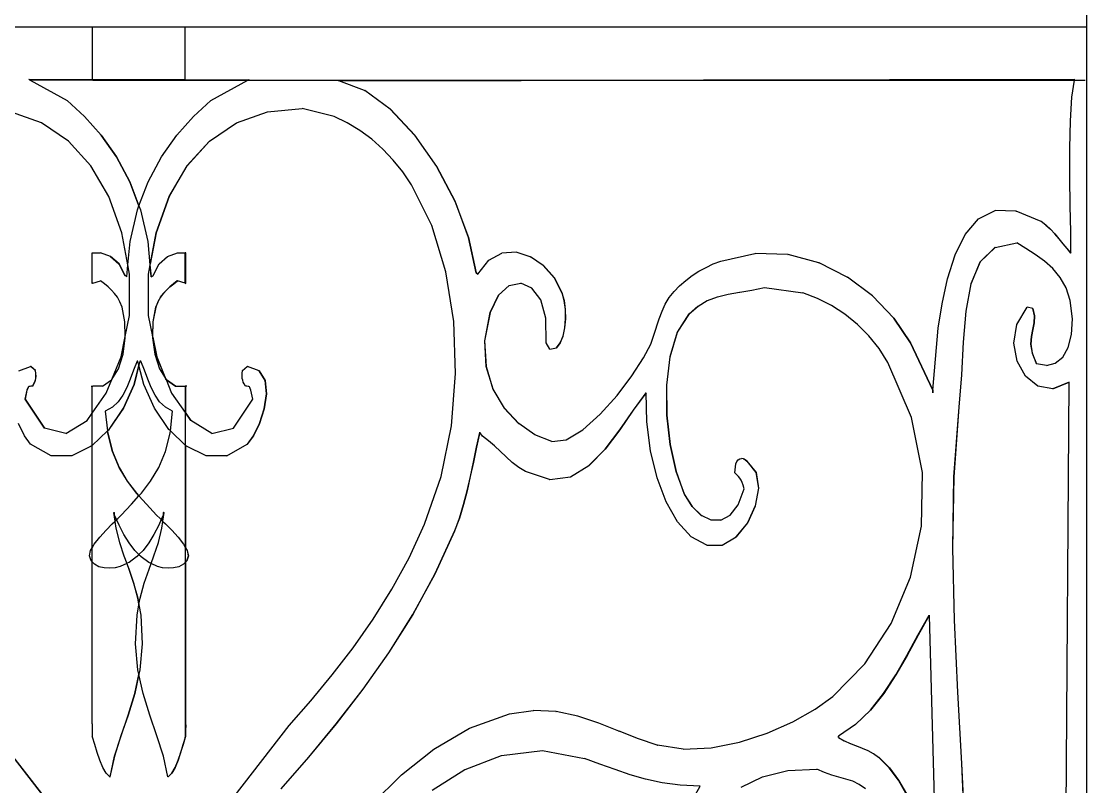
# Model space of a CAD drawing. Header units: inches. Extents: x -343 to 13887, y -13069 to -746.
# Drawn here: x 3761.96 to 3778.76, y -9095.31 to -9083.25 of the extents above; entities that cross this region are included whole.
import ezdxf

# ---------------------------------------------------------------- set-up
doc = ezdxf.new("R2010")
doc.units = ezdxf.units.IN
doc.header["$LTSCALE"] = 17
doc.header["$MEASUREMENT"] = 0
doc.layers.add('OUTLINE', color=1, linetype='Continuous', lineweight=25)

msp = doc.modelspace()

# ---------------------------------------------------------------- linework, layer by layer
for p, q in [((3742.755, -9083.338), (3763.077, -9083.338)), ((3763.077, -9083.338), (3763.077, -9084.172)), ((3763.077, -9083.338), (3778.755, -9083.338)), ((3764.542, -9084.172), (3764.542, -9083.338)), ((3762.078, -9084.168), (3762.075, -9084.168)), ((3762.094, -9084.178), (3762.078, -9084.168)), ((3763.077, -9084.172), (3762.078, -9084.168)), ((3762.097, -9084.178), (3762.094, -9084.178)), ((3762.097, -9084.178), (3762.679, -9084.5)), ((3763.077, -9084.178), (3762.097, -9084.178)), ((3763.077, -9084.172), (3763.077, -9084.178)), ((3763.813, -9084.175), (3763.077, -9084.172)), ((3763.085, -9084.178), (3763.077, -9084.178)), ((3763.085, -9084.178), (3763.813, -9084.175)), ((3763.085, -9084.178), (3764.542, -9084.178)), ((3764.542, -9084.172), (3763.813, -9084.175)), ((3764.542, -9084.178), (3763.813, -9084.175)), ((3764.542, -9084.172), (3764.55, -9084.172)), ((3764.542, -9084.178), (3764.542, -9084.172)), ((3764.542, -9084.178), (3764.55, -9084.178)), ((3764.55, -9084.172), (3765.549, -9084.168)), ((3764.55, -9084.172), (3764.55, -9084.178)), ((3764.55, -9084.178), (3765.53, -9084.178)), ((3764.945, -9084.5), (3765.53, -9084.178)), ((3765.53, -9084.178), (3765.549, -9084.168)), ((3765.53, -9084.178), (3772.716, -9084.178)), ((3766.965, -9084.188), (3766.962, -9084.188)), ((3766.965, -9084.188), (3772.716, -9084.178)), ((3767.37, -9084.34), (3766.965, -9084.188)), ((3772.719, -9084.178), (3772.716, -9084.178)), ((3778.566, -9084.168), (3772.719, -9084.178)), ((3772.719, -9084.178), (3778.565, -9084.178)), ((3778.523, -9084.447), (3778.565, -9084.178)), ((3778.565, -9084.178), (3778.566, -9084.168)), ((3778.565, -9084.178), (3778.73, -9084.178)), ((3767.37, -9084.34), (3767.372, -9084.34)), ((3767.775, -9084.636), (3767.372, -9084.34)), ((3778.498, -9084.819), (3778.523, -9084.447)), ((3762.679, -9084.5), (3762.953, -9084.75)), ((3762.682, -9084.5), (3762.679, -9084.5)), ((3762.956, -9084.75), (3762.682, -9084.5)), ((3764.671, -9084.75), (3764.945, -9084.5)), ((3765.84, -9084.678), (3766.388, -9084.624)), ((3766.889, -9084.748), (3766.388, -9084.624)), ((3762.276, -9084.852), (3761.787, -9084.678)), ((3762.953, -9084.75), (3763.216, -9085.045)), ((3762.956, -9084.75), (3762.953, -9084.75)), ((3763.219, -9085.045), (3762.956, -9084.75)), ((3764.408, -9085.045), (3764.671, -9084.75)), ((3765.35, -9084.852), (3765.837, -9084.678)), ((3765.84, -9084.678), (3765.837, -9084.678)), ((3767.096, -9084.85), (3766.889, -9084.748)), ((3767.775, -9084.636), (3767.778, -9084.636)), ((3767.775, -9084.636), (3768.159, -9085.047)), ((3768.162, -9085.047), (3767.778, -9084.636)), ((3762.7, -9085.137), (3762.276, -9084.852)), ((3764.927, -9085.137), (3765.348, -9084.852)), ((3765.348, -9084.852), (3765.35, -9084.852)), ((3767.294, -9084.97), (3767.096, -9084.85)), ((3767.482, -9085.109), (3767.294, -9084.97)), ((3778.489, -9085.251), (3778.498, -9084.819)), ((3763.055, -9085.527), (3762.7, -9085.137)), ((3763.216, -9085.045), (3763.458, -9085.388)), ((3763.219, -9085.045), (3763.216, -9085.045)), ((3763.461, -9085.388), (3763.219, -9085.045)), ((3764.166, -9085.388), (3764.408, -9085.045)), ((3764.924, -9085.137), (3764.569, -9085.527)), ((3764.572, -9085.527), (3764.927, -9085.137)), ((3764.924, -9085.137), (3764.927, -9085.137)), ((3767.658, -9085.266), (3767.482, -9085.109)), ((3768.159, -9085.047), (3768.162, -9085.047)), ((3768.159, -9085.047), (3768.505, -9085.541)), ((3768.508, -9085.541), (3768.162, -9085.047)), ((3767.822, -9085.438), (3767.658, -9085.266)), ((3778.49, -9085.71), (3778.489, -9085.251)), ((3763.458, -9085.388), (3763.668, -9085.78)), ((3763.461, -9085.388), (3763.458, -9085.388)), ((3763.671, -9085.78), (3763.461, -9085.388)), ((3763.956, -9085.78), (3764.166, -9085.388)), ((3767.974, -9085.625), (3767.822, -9085.438)), ((3763.336, -9086.012), (3763.055, -9085.527)), ((3764.569, -9085.527), (3764.288, -9086.012)), ((3764.291, -9086.012), (3764.572, -9085.527)), ((3764.569, -9085.527), (3764.572, -9085.527)), ((3768.111, -9085.827), (3767.974, -9085.625)), ((3768.505, -9085.541), (3768.794, -9086.087)), ((3768.505, -9085.541), (3768.508, -9085.541)), ((3768.797, -9086.087), (3768.508, -9085.541)), ((3763.671, -9085.78), (3763.668, -9085.78)), ((3763.668, -9085.78), (3763.812, -9086.16)), ((3763.813, -9086.157), (3763.671, -9085.78)), ((3763.813, -9086.157), (3763.956, -9085.78)), ((3778.496, -9086.161), (3778.49, -9085.71)), ((3768.431, -9086.469), (3768.111, -9085.827)), ((3763.541, -9086.585), (3763.336, -9086.012)), ((3764.288, -9086.012), (3764.083, -9086.585)), ((3764.086, -9086.585), (3764.291, -9086.012)), ((3764.288, -9086.012), (3764.291, -9086.012)), ((3768.794, -9086.087), (3769.007, -9086.656)), ((3768.794, -9086.087), (3768.797, -9086.087)), ((3769.01, -9086.656), (3768.797, -9086.087)), ((3763.672, -9086.723), (3763.788, -9086.224)), ((3763.788, -9086.224), (3763.812, -9086.16)), ((3763.812, -9086.16), (3763.813, -9086.157)), ((3763.812, -9086.16), (3763.836, -9086.224)), ((3763.836, -9086.224), (3763.952, -9086.723)), ((3777.048, -9086.365), (3777.311, -9086.233)), ((3777.311, -9086.233), (3777.314, -9086.233)), ((3777.639, -9086.242), (3777.314, -9086.233)), ((3777.639, -9086.242), (3777.641, -9086.242)), ((3778.036, -9086.407), (3777.641, -9086.242)), ((3778.504, -9086.57), (3778.496, -9086.161)), ((3768.653, -9087.196), (3768.431, -9086.469)), ((3776.84, -9086.609), (3777.048, -9086.365)), ((3778.036, -9086.407), (3778.039, -9086.407)), ((3778.112, -9086.463), (3778.039, -9086.407)), ((3778.112, -9086.463), (3778.115, -9086.463)), ((3778.112, -9086.463), (3778.184, -9086.528)), ((3778.186, -9086.528), (3778.115, -9086.463)), ((3763.638, -9087.09), (3763.541, -9086.585)), ((3764.083, -9086.585), (3763.988, -9087.08)), ((3763.989, -9087.09), (3764.086, -9086.585)), ((3764.083, -9086.585), (3764.086, -9086.585)), ((3776.68, -9086.933), (3776.84, -9086.609)), ((3778.184, -9086.528), (3778.186, -9086.528)), ((3778.184, -9086.528), (3778.251, -9086.601)), ((3778.254, -9086.601), (3778.186, -9086.528)), ((3778.251, -9086.601), (3778.316, -9086.677)), ((3778.251, -9086.601), (3778.254, -9086.601)), ((3778.319, -9086.677), (3778.254, -9086.601)), ((3778.507, -9086.902), (3778.504, -9086.57)), ((3763.638, -9087.09), (3763.672, -9086.723)), ((3763.952, -9086.723), (3763.986, -9087.09)), ((3769.007, -9086.656), (3769.01, -9086.656)), ((3769.007, -9086.656), (3769.127, -9087.216)), ((3769.13, -9087.216), (3769.01, -9086.656)), ((3777.307, -9086.817), (3777.075, -9087.043)), ((3777.078, -9087.043), (3777.31, -9086.817)), ((3777.31, -9086.817), (3777.307, -9086.817)), ((3777.31, -9086.817), (3777.654, -9086.74)), ((3777.796, -9086.831), (3777.654, -9086.74)), ((3778.316, -9086.677), (3778.319, -9086.677)), ((3778.316, -9086.677), (3778.38, -9086.756)), ((3778.383, -9086.756), (3778.319, -9086.677)), ((3778.38, -9086.756), (3778.383, -9086.756)), ((3778.38, -9086.756), (3778.443, -9086.832)), ((3778.446, -9086.832), (3778.383, -9086.756)), ((3763.077, -9086.897), (3763.085, -9086.897)), ((3763.077, -9087.38), (3763.077, -9086.897)), ((3763.085, -9086.897), (3763.203, -9086.9)), ((3763.203, -9086.9), (3763.206, -9086.9)), ((3763.362, -9086.955), (3763.206, -9086.9)), ((3763.362, -9086.955), (3763.365, -9086.955)), ((3763.362, -9086.955), (3763.495, -9087.072)), ((3763.498, -9087.072), (3763.365, -9086.955)), ((3764.129, -9087.072), (3764.262, -9086.955)), ((3764.262, -9086.955), (3764.421, -9086.9)), ((3764.421, -9086.9), (3764.541, -9086.897)), ((3764.55, -9086.897), (3764.541, -9086.897)), ((3764.542, -9087.378), (3764.541, -9086.897)), ((3764.55, -9087.38), (3764.55, -9086.897)), ((3769.327, -9087.014), (3769.533, -9086.903)), ((3769.759, -9086.89), (3769.533, -9086.903)), ((3769.981, -9086.96), (3769.759, -9086.89)), ((3769.981, -9086.96), (3769.984, -9086.96)), ((3770.188, -9087.099), (3769.984, -9086.96)), ((3772.985, -9087.03), (3773.525, -9086.911)), ((3773.525, -9086.911), (3773.528, -9086.911)), ((3774.045, -9086.926), (3773.528, -9086.911)), ((3774.045, -9086.926), (3774.048, -9086.926)), ((3774.533, -9087.056), (3774.048, -9086.926)), ((3776.562, -9087.307), (3776.68, -9086.933)), ((3777.944, -9086.926), (3777.796, -9086.831)), ((3778.088, -9087.03), (3777.944, -9086.926)), ((3778.443, -9086.832), (3778.507, -9086.905)), ((3778.443, -9086.832), (3778.446, -9086.832)), ((3778.507, -9086.902), (3778.446, -9086.832)), ((3778.507, -9086.905), (3778.507, -9086.902)), ((3763.495, -9087.072), (3763.498, -9087.072)), ((3763.495, -9087.072), (3763.59, -9087.258)), ((3763.593, -9087.258), (3763.498, -9087.072)), ((3763.62, -9087.277), (3763.638, -9087.09)), ((3763.666, -9087.237), (3763.638, -9087.09)), ((3763.986, -9087.09), (3763.958, -9087.237)), ((3763.988, -9087.08), (3763.986, -9087.09)), ((3763.986, -9087.09), (3764.004, -9087.278)), ((3763.989, -9087.09), (3763.988, -9087.08)), ((3764.007, -9087.277), (3763.989, -9087.09)), ((3764.034, -9087.258), (3764.129, -9087.072)), ((3769.158, -9087.236), (3769.327, -9087.014)), ((3770.188, -9087.099), (3770.191, -9087.099)), ((3770.188, -9087.099), (3770.361, -9087.293)), ((3770.364, -9087.293), (3770.191, -9087.099)), ((3772.642, -9087.19), (3772.753, -9087.129)), ((3772.753, -9087.129), (3772.868, -9087.075)), ((3772.868, -9087.075), (3772.985, -9087.03)), ((3774.533, -9087.056), (3774.536, -9087.056)), ((3774.981, -9087.281), (3774.536, -9087.056)), ((3777.075, -9087.043), (3776.931, -9087.387)), ((3776.934, -9087.387), (3777.078, -9087.043)), ((3777.075, -9087.043), (3777.078, -9087.043)), ((3778.221, -9087.148), (3778.088, -9087.03)), ((3778.338, -9087.287), (3778.221, -9087.148)), ((3763.59, -9087.258), (3763.593, -9087.258)), ((3763.62, -9087.277), (3763.593, -9087.258)), ((3763.62, -9087.278), (3763.62, -9087.277)), ((3763.664, -9087.888), (3763.666, -9087.237)), ((3763.958, -9087.237), (3763.96, -9087.888)), ((3764.004, -9087.278), (3764.007, -9087.277)), ((3764.007, -9087.277), (3764.034, -9087.258)), ((3768.777, -9087.983), (3768.653, -9087.196)), ((3769.127, -9087.216), (3769.13, -9087.216)), ((3769.158, -9087.236), (3769.13, -9087.216)), ((3769.13, -9087.216), (3769.157, -9087.237)), ((3769.157, -9087.237), (3769.158, -9087.236)), ((3770.361, -9087.293), (3770.364, -9087.293)), ((3770.361, -9087.293), (3770.482, -9087.527)), ((3770.485, -9087.527), (3770.364, -9087.293)), ((3772.433, -9087.335), (3772.534, -9087.259)), ((3772.534, -9087.259), (3772.642, -9087.19)), ((3774.981, -9087.281), (3774.984, -9087.281)), ((3775.377, -9087.579), (3774.984, -9087.281)), ((3776.476, -9087.702), (3776.562, -9087.307)), ((3778.431, -9087.453), (3778.338, -9087.287)), ((3763.085, -9087.378), (3763.077, -9087.38)), ((3763.085, -9087.378), (3763.208, -9087.341)), ((3763.267, -9087.388), (3763.208, -9087.341)), ((3763.325, -9087.435), (3763.267, -9087.388)), ((3763.379, -9087.485), (3763.325, -9087.435)), ((3763.429, -9087.539), (3763.379, -9087.485)), ((3764.245, -9087.485), (3764.195, -9087.539)), ((3764.198, -9087.539), (3764.248, -9087.485)), ((3764.299, -9087.435), (3764.245, -9087.485)), ((3764.248, -9087.485), (3764.245, -9087.485)), ((3764.248, -9087.485), (3764.302, -9087.435)), ((3764.357, -9087.388), (3764.299, -9087.435)), ((3764.302, -9087.435), (3764.299, -9087.435)), ((3764.302, -9087.435), (3764.36, -9087.388)), ((3764.417, -9087.341), (3764.357, -9087.388)), ((3764.36, -9087.388), (3764.357, -9087.388)), ((3764.36, -9087.388), (3764.419, -9087.341)), ((3764.419, -9087.341), (3764.417, -9087.341)), ((3764.542, -9087.378), (3764.419, -9087.341)), ((3764.542, -9087.378), (3764.55, -9087.38)), ((3769.648, -9087.412), (3769.479, -9087.564)), ((3769.482, -9087.564), (3769.651, -9087.412)), ((3769.648, -9087.412), (3769.651, -9087.412)), ((3769.651, -9087.412), (3769.833, -9087.378)), ((3770.007, -9087.455), (3769.833, -9087.378)), ((3770.147, -9087.641), (3770.007, -9087.455)), ((3772.249, -9087.507), (3772.337, -9087.417)), ((3772.337, -9087.417), (3772.433, -9087.335)), ((3773.284, -9087.521), (3773.473, -9087.487)), ((3773.476, -9087.487), (3773.473, -9087.487)), ((3773.476, -9087.487), (3773.677, -9087.444)), ((3773.677, -9087.444), (3774.281, -9087.527)), ((3776.931, -9087.387), (3776.851, -9087.818)), ((3776.854, -9087.818), (3776.934, -9087.387)), ((3776.931, -9087.387), (3776.934, -9087.387)), ((3778.493, -9087.652), (3778.431, -9087.453)), ((3763.474, -9087.6), (3763.429, -9087.539)), ((3763.513, -9087.672), (3763.474, -9087.6)), ((3764.15, -9087.6), (3764.111, -9087.672)), ((3764.114, -9087.672), (3764.153, -9087.6)), ((3764.195, -9087.539), (3764.15, -9087.6)), ((3764.153, -9087.6), (3764.15, -9087.6)), ((3764.153, -9087.6), (3764.198, -9087.539)), ((3764.198, -9087.539), (3764.195, -9087.539)), ((3769.479, -9087.564), (3769.348, -9087.838)), ((3769.351, -9087.838), (3769.482, -9087.564)), ((3769.479, -9087.564), (3769.482, -9087.564)), ((3770.23, -9087.929), (3770.147, -9087.641)), ((3770.482, -9087.527), (3770.485, -9087.527)), ((3770.482, -9087.527), (3770.515, -9087.652)), ((3770.518, -9087.652), (3770.485, -9087.527)), ((3770.515, -9087.652), (3770.518, -9087.652)), ((3770.515, -9087.652), (3770.533, -9087.792)), ((3770.536, -9087.792), (3770.518, -9087.652)), ((3772.111, -9087.709), (3772.172, -9087.604)), ((3772.172, -9087.604), (3772.249, -9087.507)), ((3772.627, -9087.738), (3772.773, -9087.653)), ((3772.773, -9087.653), (3772.776, -9087.653)), ((3772.776, -9087.653), (3772.932, -9087.594)), ((3772.932, -9087.594), (3772.935, -9087.594)), ((3772.935, -9087.594), (3773.101, -9087.553)), ((3773.101, -9087.553), (3773.104, -9087.553)), ((3773.104, -9087.553), (3773.281, -9087.521)), ((3773.281, -9087.521), (3773.284, -9087.521)), ((3774.512, -9087.617), (3774.281, -9087.527)), ((3774.733, -9087.731), (3774.512, -9087.617)), ((3775.377, -9087.579), (3775.38, -9087.579)), ((3775.377, -9087.579), (3775.712, -9087.93)), ((3775.715, -9087.93), (3775.38, -9087.579)), ((3778.529, -9087.94), (3778.493, -9087.652)), ((3763.546, -9087.755), (3763.513, -9087.672)), ((3763.592, -9087.985), (3763.546, -9087.755)), ((3764.078, -9087.755), (3764.032, -9087.985)), ((3764.035, -9087.985), (3764.081, -9087.755)), ((3764.111, -9087.672), (3764.078, -9087.755)), ((3764.081, -9087.755), (3764.078, -9087.755)), ((3764.081, -9087.755), (3764.114, -9087.672)), ((3764.114, -9087.672), (3764.111, -9087.672)), ((3770.533, -9087.792), (3770.536, -9087.792)), ((3770.533, -9087.792), (3770.536, -9087.938)), ((3770.539, -9087.938), (3770.536, -9087.792)), ((3772.017, -9087.94), (3772.061, -9087.821)), ((3772.061, -9087.821), (3772.111, -9087.709)), ((3772.624, -9087.738), (3772.485, -9087.859)), ((3772.487, -9087.859), (3772.627, -9087.738)), ((3772.624, -9087.738), (3772.627, -9087.738)), ((3774.943, -9087.868), (3774.733, -9087.731)), ((3776.416, -9088.087), (3776.476, -9087.702)), ((3776.851, -9087.818), (3776.81, -9088.306)), ((3776.813, -9088.306), (3776.854, -9087.818)), ((3776.851, -9087.818), (3776.854, -9087.818)), ((3777.654, -9088.028), (3777.815, -9087.755)), ((3777.815, -9087.755), (3777.818, -9087.755)), ((3777.904, -9087.776), (3777.818, -9087.755)), ((3777.904, -9087.776), (3777.906, -9087.776)), ((3777.904, -9087.776), (3777.931, -9087.893)), ((3777.934, -9087.893), (3777.906, -9087.776)), ((3763.596, -9088.217), (3763.592, -9087.985)), ((3763.596, -9088.217), (3763.664, -9087.888)), ((3763.96, -9087.888), (3764.028, -9088.217)), ((3764.032, -9087.985), (3764.028, -9088.204)), ((3764.031, -9088.217), (3764.035, -9087.985)), ((3764.035, -9087.985), (3764.032, -9087.985)), ((3768.806, -9088.801), (3768.777, -9087.983)), ((3769.348, -9087.838), (3769.263, -9088.287)), ((3769.266, -9088.287), (3769.351, -9087.838)), ((3769.348, -9087.838), (3769.351, -9087.838)), ((3770.232, -9088.315), (3770.23, -9087.929)), ((3770.536, -9087.938), (3770.524, -9088.08)), ((3770.526, -9088.08), (3770.539, -9087.938)), ((3770.536, -9087.938), (3770.539, -9087.938)), ((3771.931, -9088.197), (3772.017, -9087.94)), ((3772.485, -9087.859), (3772.299, -9088.152)), ((3772.302, -9088.152), (3772.487, -9087.859)), ((3772.485, -9087.859), (3772.487, -9087.859)), ((3775.14, -9088.027), (3774.943, -9087.868)), ((3775.712, -9087.93), (3775.715, -9087.93)), ((3775.712, -9087.93), (3775.975, -9088.315)), ((3775.977, -9088.315), (3775.715, -9087.93)), ((3777.931, -9087.893), (3777.926, -9088.001)), ((3777.929, -9088.001), (3777.934, -9087.893)), ((3777.931, -9087.893), (3777.934, -9087.893)), ((3778.517, -9088.188), (3778.529, -9087.94)), ((3770.524, -9088.08), (3770.496, -9088.211)), ((3770.499, -9088.211), (3770.526, -9088.08)), ((3770.524, -9088.08), (3770.526, -9088.08)), ((3772.299, -9088.152), (3772.183, -9088.537)), ((3772.186, -9088.537), (3772.302, -9088.152)), ((3772.299, -9088.152), (3772.302, -9088.152)), ((3775.32, -9088.208), (3775.14, -9088.027)), ((3776.331, -9089.062), (3776.416, -9088.087)), ((3777.609, -9088.322), (3777.654, -9088.028)), ((3777.905, -9088.106), (3777.883, -9088.217)), ((3777.885, -9088.217), (3777.908, -9088.106)), ((3777.926, -9088.001), (3777.905, -9088.106)), ((3777.905, -9088.106), (3777.908, -9088.106)), ((3777.908, -9088.106), (3777.929, -9088.001)), ((3777.926, -9088.001), (3777.929, -9088.001)), ((3763.53, -9088.537), (3763.596, -9088.217)), ((3763.561, -9088.495), (3763.596, -9088.24)), ((3763.596, -9088.24), (3763.596, -9088.217)), ((3764.031, -9088.217), (3764.028, -9088.204)), ((3764.028, -9088.204), (3764.028, -9088.217)), ((3764.028, -9088.217), (3764.031, -9088.23)), ((3764.028, -9088.217), (3764.028, -9088.24)), ((3764.028, -9088.24), (3764.063, -9088.495)), ((3764.097, -9088.537), (3764.031, -9088.217)), ((3764.031, -9088.23), (3764.031, -9088.217)), ((3764.031, -9088.23), (3764.094, -9088.537)), ((3769.263, -9088.287), (3769.285, -9088.692)), ((3769.263, -9088.287), (3769.266, -9088.287)), ((3769.288, -9088.692), (3769.266, -9088.287)), ((3770.29, -9088.419), (3770.232, -9088.315)), ((3770.452, -9088.32), (3770.394, -9088.398)), ((3770.396, -9088.398), (3770.455, -9088.32)), ((3770.496, -9088.211), (3770.452, -9088.32)), ((3770.452, -9088.32), (3770.455, -9088.32)), ((3770.455, -9088.32), (3770.499, -9088.211)), ((3770.496, -9088.211), (3770.499, -9088.211)), ((3771.881, -9088.336), (3771.931, -9088.197)), ((3775.481, -9088.408), (3775.32, -9088.208)), ((3775.975, -9088.315), (3776.328, -9089.062)), ((3775.975, -9088.315), (3775.977, -9088.315)), ((3776.331, -9089.062), (3775.977, -9088.315)), ((3776.81, -9088.306), (3776.781, -9088.82)), ((3776.784, -9088.82), (3776.813, -9088.306)), ((3776.81, -9088.306), (3776.813, -9088.306)), ((3777.661, -9088.605), (3777.609, -9088.322)), ((3777.883, -9088.217), (3777.874, -9088.339)), ((3777.877, -9088.339), (3777.885, -9088.217)), ((3777.883, -9088.217), (3777.885, -9088.217)), ((3778.465, -9088.39), (3778.517, -9088.188)), ((3763.488, -9088.725), (3763.561, -9088.495)), ((3764.063, -9088.495), (3764.136, -9088.725)), ((3770.29, -9088.419), (3770.293, -9088.419)), ((3770.293, -9088.419), (3770.394, -9088.398)), ((3770.394, -9088.398), (3770.396, -9088.398)), ((3771.77, -9088.554), (3771.881, -9088.336)), ((3775.621, -9088.626), (3775.481, -9088.408)), ((3777.874, -9088.339), (3777.877, -9088.339)), ((3777.874, -9088.339), (3777.896, -9088.48)), ((3777.899, -9088.48), (3777.877, -9088.339)), ((3777.896, -9088.48), (3777.899, -9088.48)), ((3777.896, -9088.48), (3777.962, -9088.647)), ((3777.965, -9088.647), (3777.899, -9088.48)), ((3778.377, -9088.542), (3778.465, -9088.39)), ((3763.385, -9088.893), (3763.53, -9088.537)), ((3763.782, -9088.606), (3763.725, -9088.749)), ((3763.796, -9088.606), (3763.782, -9088.606)), ((3763.812, -9088.669), (3763.796, -9088.606)), ((3763.828, -9088.606), (3763.812, -9088.669)), ((3763.842, -9088.606), (3763.828, -9088.606)), ((3763.899, -9088.749), (3763.842, -9088.606)), ((3764.094, -9088.537), (3764.097, -9088.537)), ((3764.094, -9088.537), (3764.233, -9088.88)), ((3764.242, -9088.893), (3764.097, -9088.537)), ((3771.586, -9088.837), (3771.77, -9088.554)), ((3772.183, -9088.537), (3772.131, -9088.983)), ((3772.133, -9088.983), (3772.186, -9088.537)), ((3772.183, -9088.537), (3772.186, -9088.537)), ((3775.995, -9089.492), (3775.621, -9088.626)), ((3777.792, -9088.842), (3777.661, -9088.605)), ((3777.962, -9088.647), (3777.965, -9088.647)), ((3778.12, -9088.676), (3777.965, -9088.647)), ((3778.12, -9088.676), (3778.26, -9088.639)), ((3778.26, -9088.639), (3778.377, -9088.542)), ((3761.917, -9088.757), (3762.105, -9088.689)), ((3762.108, -9088.689), (3762.105, -9088.689)), ((3762.105, -9088.689), (3762.106, -9088.689)), ((3762.108, -9088.689), (3762.106, -9088.689)), ((3762.106, -9088.689), (3762.178, -9088.751)), ((3762.181, -9088.751), (3762.108, -9088.689)), ((3762.181, -9088.751), (3762.178, -9088.751)), ((3762.178, -9088.751), (3762.184, -9088.803)), ((3762.187, -9088.803), (3762.181, -9088.751)), ((3762.187, -9088.803), (3762.184, -9088.803)), ((3762.184, -9088.803), (3762.186, -9088.844)), ((3762.188, -9088.844), (3762.187, -9088.803)), ((3763.385, -9088.893), (3763.488, -9088.725)), ((3763.725, -9088.749), (3763.673, -9088.888)), ((3763.812, -9088.669), (3763.737, -9088.976)), ((3763.739, -9088.976), (3763.813, -9088.675)), ((3763.813, -9088.675), (3763.812, -9088.669)), ((3763.887, -9088.976), (3763.813, -9088.675)), ((3763.951, -9088.888), (3763.899, -9088.749)), ((3764.136, -9088.725), (3764.239, -9088.893)), ((3765.438, -9088.844), (3765.44, -9088.803)), ((3765.44, -9088.803), (3765.446, -9088.751)), ((3765.446, -9088.751), (3765.519, -9088.689)), ((3765.519, -9088.689), (3765.522, -9088.689)), ((3765.522, -9088.689), (3765.521, -9088.689)), ((3765.707, -9088.757), (3765.522, -9088.689)), ((3765.707, -9088.757), (3765.802, -9088.912)), ((3765.707, -9088.757), (3765.71, -9088.757)), ((3765.804, -9088.912), (3765.71, -9088.757)), ((3768.738, -9089.624), (3768.806, -9088.801)), ((3769.285, -9088.692), (3769.288, -9088.692)), ((3769.285, -9088.692), (3769.394, -9089.048)), ((3769.397, -9089.048), (3769.288, -9088.692)), ((3776.781, -9088.82), (3776.74, -9089.332)), ((3776.743, -9089.332), (3776.784, -9088.82)), ((3776.781, -9088.82), (3776.784, -9088.82)), ((3762.134, -9089), (3762.111, -9089.003)), ((3762.152, -9088.966), (3762.134, -9089)), ((3762.137, -9089), (3762.134, -9089)), ((3762.137, -9089), (3762.155, -9088.966)), ((3762.166, -9088.936), (3762.152, -9088.966)), ((3762.155, -9088.966), (3762.152, -9088.966)), ((3762.155, -9088.966), (3762.169, -9088.936)), ((3762.176, -9088.908), (3762.166, -9088.936)), ((3762.169, -9088.936), (3762.166, -9088.936)), ((3762.169, -9088.936), (3762.179, -9088.908)), ((3762.183, -9088.879), (3762.176, -9088.908)), ((3762.179, -9088.908), (3762.176, -9088.908)), ((3762.179, -9088.908), (3762.186, -9088.879)), ((3762.186, -9088.844), (3762.183, -9088.879)), ((3762.186, -9088.879), (3762.183, -9088.879)), ((3762.186, -9088.879), (3762.188, -9088.844)), ((3762.188, -9088.844), (3762.186, -9088.844)), ((3763.06, -9089), (3763.063, -9089)), ((3763.063, -9089), (3763.077, -9089)), ((3763.076, -9089.424), (3763.077, -9089)), ((3763.077, -9089), (3763.085, -9089)), ((3763.236, -9089.003), (3763.085, -9089)), ((3763.236, -9089.003), (3763.379, -9088.903)), ((3763.296, -9089.112), (3763.385, -9088.893)), ((3763.379, -9088.903), (3763.385, -9088.893)), ((3763.737, -9088.976), (3763.568, -9089.349)), ((3763.571, -9089.349), (3763.739, -9088.976)), ((3763.673, -9088.888), (3763.619, -9089.02)), ((3763.739, -9088.976), (3763.737, -9088.976)), ((3764.056, -9089.349), (3763.887, -9088.976)), ((3764.005, -9089.02), (3763.951, -9088.888)), ((3764.242, -9088.893), (3764.233, -9088.88)), ((3764.233, -9088.88), (3764.239, -9088.893)), ((3764.239, -9088.893), (3764.328, -9089.112)), ((3764.239, -9088.893), (3764.245, -9088.903)), ((3764.248, -9088.903), (3764.242, -9088.893)), ((3764.245, -9088.903), (3764.242, -9088.893)), ((3764.248, -9088.903), (3764.245, -9088.903)), ((3764.246, -9088.903), (3764.245, -9088.903)), ((3764.246, -9088.903), (3764.388, -9089.003)), ((3764.388, -9089.003), (3764.248, -9088.903)), ((3764.388, -9089.003), (3764.542, -9089)), ((3764.55, -9089), (3764.542, -9089)), ((3764.542, -9089), (3764.542, -9089.411)), ((3764.564, -9089), (3764.55, -9089)), ((3764.55, -9089.424), (3764.55, -9089)), ((3764.567, -9089), (3764.564, -9089)), ((3765.441, -9088.879), (3765.438, -9088.844)), ((3765.448, -9088.908), (3765.441, -9088.879)), ((3765.458, -9088.936), (3765.448, -9088.908)), ((3765.472, -9088.966), (3765.458, -9088.936)), ((3765.49, -9089), (3765.472, -9088.966)), ((3765.516, -9089.003), (3765.49, -9089)), ((3765.802, -9088.912), (3765.822, -9089.122)), ((3765.802, -9088.912), (3765.804, -9088.912)), ((3765.825, -9089.122), (3765.804, -9088.912)), ((3771.351, -9089.147), (3771.586, -9088.837)), ((3772.131, -9088.983), (3772.133, -9088.983)), ((3772.131, -9088.983), (3772.134, -9089.455)), ((3772.137, -9089.455), (3772.133, -9088.983)), ((3777.984, -9088.999), (3777.792, -9088.842)), ((3778.22, -9089.042), (3777.984, -9088.999)), ((3778.478, -9088.938), (3778.222, -9089.042)), ((3778.222, -9089.042), (3778.478, -9088.939)), ((3778.419, -9097.187), (3778.478, -9088.939)), ((3778.478, -9088.939), (3778.478, -9088.938)), ((3762.046, -9089.062), (3762.016, -9089.207)), ((3762.019, -9089.207), (3762.049, -9089.062)), ((3762.057, -9089.038), (3762.046, -9089.062)), ((3762.049, -9089.062), (3762.046, -9089.062)), ((3762.049, -9089.062), (3762.06, -9089.038)), ((3762.064, -9089.023), (3762.057, -9089.038)), ((3762.06, -9089.038), (3762.057, -9089.038)), ((3762.06, -9089.038), (3762.067, -9089.023)), ((3762.071, -9089.013), (3762.064, -9089.023)), ((3762.067, -9089.023), (3762.064, -9089.023)), ((3762.067, -9089.023), (3762.073, -9089.013)), ((3762.073, -9089.013), (3762.071, -9089.013)), ((3762.078, -9089.008), (3762.073, -9089.013)), ((3762.081, -9089.008), (3762.078, -9089.008)), ((3762.09, -9089.006), (3762.081, -9089.008)), ((3762.093, -9089.006), (3762.09, -9089.006)), ((3762.108, -9089.003), (3762.093, -9089.006)), ((3762.111, -9089.003), (3762.108, -9089.003)), ((3763.076, -9089.424), (3763.296, -9089.112)), ((3763.558, -9089.141), (3763.485, -9089.246)), ((3763.619, -9089.02), (3763.558, -9089.141)), ((3764.066, -9089.141), (3764.005, -9089.02)), ((3764.139, -9089.246), (3764.066, -9089.141)), ((3764.328, -9089.112), (3764.542, -9089.416)), ((3765.534, -9089.006), (3765.516, -9089.003)), ((3765.546, -9089.008), (3765.534, -9089.006)), ((3765.553, -9089.013), (3765.546, -9089.008)), ((3765.56, -9089.023), (3765.553, -9089.013)), ((3765.567, -9089.038), (3765.56, -9089.023)), ((3765.578, -9089.062), (3765.567, -9089.038)), ((3765.608, -9089.207), (3765.578, -9089.062)), ((3765.822, -9089.122), (3765.786, -9089.358)), ((3765.789, -9089.358), (3765.825, -9089.122)), ((3765.822, -9089.122), (3765.825, -9089.122)), ((3769.394, -9089.048), (3769.571, -9089.349)), ((3769.394, -9089.048), (3769.397, -9089.048)), ((3769.574, -9089.349), (3769.397, -9089.048)), ((3771.085, -9089.444), (3771.351, -9089.147)), ((3771.807, -9089.103), (3771.605, -9089.377)), ((3771.608, -9089.377), (3771.807, -9089.107)), ((3771.807, -9089.107), (3771.807, -9089.103)), ((3771.821, -9089.565), (3771.807, -9089.107)), ((3776.328, -9089.062), (3776.328, -9089.103)), ((3776.328, -9089.062), (3776.331, -9089.062)), ((3776.328, -9089.103), (3776.331, -9089.071)), ((3776.331, -9089.071), (3776.331, -9089.062)), ((3778.22, -9089.042), (3778.222, -9089.042)), ((3762.016, -9089.207), (3762.322, -9089.66)), ((3762.019, -9089.207), (3762.016, -9089.207)), ((3762.325, -9089.66), (3762.019, -9089.207)), ((3763.394, -9089.331), (3763.281, -9089.394)), ((3763.485, -9089.246), (3763.394, -9089.331)), ((3764.23, -9089.331), (3764.139, -9089.246)), ((3764.343, -9089.394), (3764.23, -9089.331)), ((3765.302, -9089.66), (3765.608, -9089.207)), ((3776.74, -9089.332), (3776.658, -9090.43)), ((3776.661, -9090.43), (3776.743, -9089.332)), ((3776.74, -9089.332), (3776.743, -9089.332)), ((3762.995, -9089.539), (3763.076, -9089.424)), ((3763.076, -9089.934), (3763.076, -9089.424)), ((3763.281, -9089.394), (3763.316, -9089.706)), ((3763.568, -9089.349), (3763.338, -9089.686)), ((3763.341, -9089.686), (3763.571, -9089.349)), ((3763.571, -9089.349), (3763.568, -9089.349)), ((3764.286, -9089.686), (3764.056, -9089.349)), ((3764.308, -9089.706), (3764.343, -9089.394)), ((3764.55, -9089.424), (3764.542, -9089.411)), ((3764.542, -9089.411), (3764.542, -9089.416)), ((3764.542, -9089.416), (3764.55, -9089.428)), ((3764.542, -9089.416), (3764.542, -9089.928)), ((3764.632, -9089.539), (3764.55, -9089.424)), ((3764.55, -9089.428), (3764.55, -9089.424)), ((3764.55, -9089.428), (3764.629, -9089.539)), ((3765.786, -9089.358), (3765.712, -9089.589)), ((3765.715, -9089.589), (3765.789, -9089.358)), ((3765.786, -9089.358), (3765.789, -9089.358)), ((3769.571, -9089.349), (3769.798, -9089.59)), ((3769.571, -9089.349), (3769.574, -9089.349)), ((3769.8, -9089.59), (3769.574, -9089.349)), ((3770.811, -9089.69), (3771.085, -9089.444)), ((3771.605, -9089.377), (3771.393, -9089.687)), ((3771.396, -9089.687), (3771.608, -9089.377)), ((3771.605, -9089.377), (3771.608, -9089.377)), ((3772.134, -9089.455), (3772.137, -9089.455)), ((3772.134, -9089.455), (3772.187, -9089.92)), ((3772.19, -9089.92), (3772.137, -9089.455)), ((3776.164, -9090.361), (3775.995, -9089.492)), ((3762.007, -9089.784), (3761.912, -9089.589)), ((3762.325, -9089.66), (3762.322, -9089.66)), ((3762.66, -9089.746), (3762.325, -9089.66)), ((3762.66, -9089.746), (3762.995, -9089.539)), ((3764.629, -9089.539), (3764.632, -9089.539)), ((3764.964, -9089.746), (3764.632, -9089.539)), ((3764.964, -9089.746), (3765.302, -9089.66)), ((3765.712, -9089.589), (3765.617, -9089.784)), ((3765.62, -9089.784), (3765.715, -9089.589)), ((3765.712, -9089.589), (3765.715, -9089.589)), ((3768.575, -9090.425), (3768.738, -9089.624)), ((3769.798, -9089.59), (3769.8, -9089.59)), ((3770.053, -9089.766), (3769.8, -9089.59)), ((3771.879, -9090.018), (3771.821, -9089.565)), ((3762.105, -9089.912), (3762.007, -9089.784)), ((3763.316, -9089.706), (3763.076, -9089.934)), ((3763.319, -9089.704), (3763.316, -9089.706)), ((3763.316, -9089.706), (3763.317, -9089.709)), ((3763.317, -9089.709), (3763.319, -9089.706)), ((3763.317, -9089.709), (3763.32, -9089.739)), ((3763.319, -9089.706), (3763.341, -9089.686)), ((3763.338, -9089.686), (3763.319, -9089.704)), ((3763.319, -9089.706), (3763.319, -9089.704)), ((3763.323, -9089.739), (3763.319, -9089.706)), ((3763.32, -9089.739), (3763.323, -9089.739)), ((3763.32, -9089.739), (3763.395, -9090.032)), ((3763.398, -9090.032), (3763.323, -9089.739)), ((3763.341, -9089.686), (3763.338, -9089.686)), ((3764.229, -9090.032), (3764.304, -9089.739)), ((3764.308, -9089.706), (3764.286, -9089.686)), ((3764.304, -9089.739), (3764.308, -9089.706)), ((3764.542, -9089.928), (3764.308, -9089.706)), ((3765.617, -9089.784), (3765.519, -9089.912)), ((3765.522, -9089.912), (3765.62, -9089.784)), ((3765.617, -9089.784), (3765.62, -9089.784)), ((3769.186, -9089.726), (3769.134, -9089.963)), ((3769.137, -9089.963), (3769.188, -9089.729)), ((3769.188, -9089.729), (3769.186, -9089.726)), ((3769.23, -9089.788), (3769.188, -9089.729)), ((3769.325, -9089.86), (3769.23, -9089.788)), ((3770.053, -9089.766), (3770.056, -9089.766)), ((3770.32, -9089.871), (3770.056, -9089.766)), ((3770.548, -9089.845), (3770.811, -9089.69)), ((3771.393, -9089.687), (3771.162, -9089.993)), ((3771.165, -9089.993), (3771.396, -9089.687)), ((3771.393, -9089.687), (3771.396, -9089.687)), ((3762.429, -9090.099), (3762.105, -9089.912)), ((3763.061, -9089.948), (3762.756, -9090.099)), ((3763.076, -9089.934), (3763.061, -9089.948)), ((3763.064, -9089.948), (3763.061, -9089.948)), ((3763.064, -9089.948), (3763.076, -9089.936)), ((3763.076, -9089.936), (3763.076, -9089.934)), ((3763.076, -9091.547), (3763.076, -9089.936)), ((3764.55, -9089.936), (3764.542, -9089.928)), ((3764.542, -9089.928), (3764.542, -9091.532)), ((3764.563, -9089.948), (3764.55, -9089.936)), ((3764.551, -9091.547), (3764.55, -9089.936)), ((3764.871, -9090.099), (3764.563, -9089.948)), ((3765.198, -9090.099), (3765.519, -9089.912)), ((3765.519, -9089.912), (3765.522, -9089.912)), ((3769.134, -9089.963), (3769.085, -9090.197)), ((3769.088, -9090.197), (3769.137, -9089.963)), ((3769.134, -9089.963), (3769.137, -9089.963)), ((3769.418, -9089.942), (3769.325, -9089.86)), ((3769.603, -9090.116), (3769.418, -9089.942)), ((3770.32, -9089.871), (3770.548, -9089.845)), ((3771.162, -9089.993), (3770.906, -9090.253)), ((3770.909, -9090.253), (3771.165, -9089.993)), ((3771.162, -9089.993), (3771.165, -9089.993)), ((3772.187, -9089.92), (3772.19, -9089.92)), ((3772.187, -9089.92), (3772.281, -9090.347)), ((3772.284, -9090.347), (3772.19, -9089.92)), ((3762.432, -9090.099), (3762.429, -9090.099)), ((3762.753, -9090.099), (3762.432, -9090.099)), ((3762.756, -9090.099), (3762.753, -9090.099)), ((3763.395, -9090.032), (3763.499, -9090.281)), ((3763.395, -9090.032), (3763.398, -9090.032)), ((3763.502, -9090.281), (3763.398, -9090.032)), ((3764.125, -9090.281), (3764.229, -9090.032)), ((3765.198, -9090.099), (3764.871, -9090.099)), ((3769.699, -9090.201), (3769.603, -9090.116)), ((3771.981, -9090.444), (3771.879, -9090.018)), ((3773.239, -9090.188), (3773.26, -9090.162)), ((3773.26, -9090.162), (3773.285, -9090.147)), ((3773.285, -9090.147), (3773.312, -9090.142)), ((3773.312, -9090.142), (3773.314, -9090.142)), ((3773.314, -9090.142), (3773.313, -9090.142)), ((3773.34, -9090.146), (3773.314, -9090.142)), ((3773.34, -9090.146), (3773.343, -9090.146)), ((3773.369, -9090.159), (3773.343, -9090.146)), ((3773.369, -9090.159), (3773.372, -9090.159)), ((3773.369, -9090.159), (3773.398, -9090.182)), ((3773.4, -9090.182), (3773.372, -9090.159)), ((3763.499, -9090.281), (3763.502, -9090.281)), ((3763.499, -9090.281), (3763.627, -9090.496)), ((3763.63, -9090.496), (3763.502, -9090.281)), ((3763.997, -9090.496), (3764.125, -9090.281)), ((3769.085, -9090.197), (3769.037, -9090.426)), ((3769.04, -9090.426), (3769.088, -9090.197)), ((3769.085, -9090.197), (3769.088, -9090.197)), ((3769.8, -9090.28), (3769.699, -9090.201)), ((3769.908, -9090.348), (3769.8, -9090.28)), ((3770.619, -9090.427), (3770.906, -9090.253)), ((3770.906, -9090.253), (3770.909, -9090.253)), ((3772.281, -9090.347), (3772.284, -9090.347)), ((3772.281, -9090.347), (3772.411, -9090.7)), ((3772.414, -9090.7), (3772.284, -9090.347)), ((3773.206, -9090.368), (3773.221, -9090.223)), ((3773.221, -9090.223), (3773.239, -9090.188)), ((3773.398, -9090.182), (3773.4, -9090.182)), ((3773.398, -9090.182), (3773.542, -9090.36)), ((3773.545, -9090.36), (3773.4, -9090.182)), ((3763.627, -9090.496), (3763.63, -9090.496)), ((3763.627, -9090.496), (3763.773, -9090.687)), ((3763.776, -9090.687), (3763.63, -9090.496)), ((3763.851, -9090.687), (3763.997, -9090.496)), ((3768.317, -9091.177), (3768.575, -9090.425)), ((3769.037, -9090.426), (3768.985, -9090.65)), ((3768.988, -9090.65), (3769.04, -9090.426)), ((3769.037, -9090.426), (3769.04, -9090.426)), ((3770.286, -9090.472), (3769.908, -9090.348)), ((3770.286, -9090.472), (3770.289, -9090.472)), ((3770.289, -9090.472), (3770.616, -9090.427)), ((3770.616, -9090.427), (3770.619, -9090.427)), ((3772.123, -9090.824), (3771.981, -9090.444)), ((3773.238, -9090.398), (3773.206, -9090.368)), ((3773.264, -9090.425), (3773.238, -9090.398)), ((3773.286, -9090.453), (3773.264, -9090.425)), ((3773.305, -9090.483), (3773.286, -9090.453)), ((3773.322, -9090.519), (3773.305, -9090.483)), ((3773.542, -9090.36), (3773.545, -9090.36)), ((3773.542, -9090.36), (3773.581, -9090.607)), ((3773.584, -9090.607), (3773.545, -9090.36)), ((3776.151, -9091.209), (3776.164, -9090.361)), ((3776.658, -9090.43), (3776.64, -9091.552)), ((3776.643, -9091.552), (3776.661, -9090.43)), ((3776.658, -9090.43), (3776.661, -9090.43)), ((3768.985, -9090.65), (3768.929, -9090.868)), ((3768.932, -9090.868), (3768.988, -9090.65)), ((3768.985, -9090.65), (3768.988, -9090.65)), ((3773.26, -9090.87), (3773.353, -9090.617)), ((3773.338, -9090.563), (3773.322, -9090.519)), ((3773.353, -9090.617), (3773.338, -9090.563)), ((3773.581, -9090.607), (3773.53, -9090.885)), ((3773.533, -9090.885), (3773.584, -9090.607)), ((3773.581, -9090.607), (3773.584, -9090.607)), ((3763.695, -9090.862), (3763.812, -9090.731)), ((3763.773, -9090.687), (3763.776, -9090.687)), ((3763.773, -9090.687), (3763.812, -9090.731)), ((3763.813, -9090.729), (3763.776, -9090.687)), ((3763.812, -9090.731), (3763.813, -9090.729)), ((3763.812, -9090.731), (3763.929, -9090.862)), ((3763.813, -9090.729), (3763.851, -9090.687)), ((3772.302, -9091.141), (3772.123, -9090.824)), ((3772.411, -9090.7), (3772.414, -9090.7)), ((3772.411, -9090.7), (3772.533, -9090.899)), ((3772.536, -9090.899), (3772.414, -9090.7)), ((3763.414, -9090.991), (3763.416, -9090.991)), ((3763.414, -9090.991), (3763.433, -9091.131)), ((3763.436, -9091.128), (3763.416, -9090.991)), ((3763.416, -9090.991), (3763.428, -9090.991)), ((3763.428, -9091.032), (3763.428, -9090.991)), ((3763.533, -9091.032), (3763.695, -9090.862)), ((3763.929, -9090.862), (3764.091, -9091.032)), ((3764.191, -9091.128), (3764.21, -9090.991)), ((3764.196, -9090.991), (3764.196, -9091.032)), ((3764.199, -9090.991), (3764.196, -9090.991)), ((3764.199, -9091.032), (3764.199, -9090.991)), ((3764.199, -9090.991), (3764.21, -9090.991)), ((3768.929, -9090.868), (3768.864, -9091.079)), ((3768.867, -9091.079), (3768.932, -9090.868)), ((3768.929, -9090.868), (3768.932, -9090.868)), ((3772.533, -9090.899), (3772.536, -9090.899)), ((3772.533, -9090.899), (3772.677, -9091.038)), ((3772.68, -9091.038), (3772.536, -9090.899)), ((3773.135, -9091.032), (3773.26, -9090.87)), ((3773.53, -9090.885), (3773.407, -9091.154)), ((3773.41, -9091.154), (3773.533, -9090.885)), ((3773.53, -9090.885), (3773.533, -9090.885)), ((3763.293, -9091.272), (3763.392, -9091.171)), ((3763.392, -9091.171), (3763.433, -9091.131)), ((3763.461, -9091.104), (3763.428, -9091.032)), ((3763.433, -9091.131), (3763.436, -9091.128)), ((3763.433, -9091.131), (3763.449, -9091.238)), ((3763.436, -9091.128), (3763.461, -9091.104)), ((3763.461, -9091.104), (3763.477, -9091.088)), ((3763.5, -9091.19), (3763.461, -9091.104)), ((3763.477, -9091.088), (3763.533, -9091.032)), ((3764.091, -9091.032), (3764.147, -9091.088)), ((3764.163, -9091.104), (3764.124, -9091.19)), ((3764.147, -9091.088), (3764.163, -9091.104)), ((3764.164, -9091.102), (3764.163, -9091.104)), ((3764.163, -9091.104), (3764.165, -9091.106)), ((3764.196, -9091.032), (3764.164, -9091.102)), ((3764.166, -9091.104), (3764.164, -9091.102)), ((3764.165, -9091.106), (3764.166, -9091.104)), ((3764.165, -9091.106), (3764.191, -9091.131)), ((3764.166, -9091.104), (3764.199, -9091.032)), ((3764.191, -9091.128), (3764.166, -9091.104)), ((3764.175, -9091.238), (3764.191, -9091.131)), ((3764.191, -9091.131), (3764.191, -9091.128)), ((3764.191, -9091.131), (3764.232, -9091.171)), ((3764.199, -9091.032), (3764.196, -9091.032)), ((3764.232, -9091.171), (3764.331, -9091.272)), ((3768.072, -9091.704), (3768.317, -9091.177)), ((3768.864, -9091.079), (3768.788, -9091.281)), ((3768.791, -9091.281), (3768.867, -9091.079)), ((3768.864, -9091.079), (3768.867, -9091.079)), ((3772.517, -9091.375), (3772.302, -9091.141)), ((3772.677, -9091.038), (3772.68, -9091.038)), ((3772.832, -9091.11), (3772.68, -9091.038)), ((3772.832, -9091.11), (3772.835, -9091.11)), ((3772.989, -9091.11), (3772.835, -9091.11)), ((3772.989, -9091.11), (3773.135, -9091.032)), ((3773.407, -9091.154), (3773.227, -9091.374)), ((3773.23, -9091.374), (3773.41, -9091.154)), ((3773.407, -9091.154), (3773.41, -9091.154)), ((3763.194, -9091.382), (3763.293, -9091.272)), ((3763.449, -9091.238), (3763.505, -9091.463)), ((3763.575, -9091.337), (3763.5, -9091.19)), ((3763.656, -9091.471), (3763.575, -9091.337)), ((3764.049, -9091.337), (3763.968, -9091.471)), ((3764.124, -9091.19), (3764.049, -9091.337)), ((3764.119, -9091.463), (3764.175, -9091.238)), ((3764.331, -9091.272), (3764.43, -9091.382)), ((3768.788, -9091.281), (3768.478, -9091.96)), ((3768.481, -9091.96), (3768.791, -9091.281)), ((3768.788, -9091.281), (3768.791, -9091.281)), ((3775.979, -9092.01), (3776.151, -9091.209)), ((3763.076, -9091.547), (3763.108, -9091.492)), ((3763.108, -9091.492), (3763.194, -9091.382)), ((3763.505, -9091.463), (3763.576, -9091.675)), ((3763.746, -9091.59), (3763.656, -9091.471)), ((3763.968, -9091.471), (3763.878, -9091.59)), ((3764.048, -9091.675), (3764.119, -9091.463)), ((3764.43, -9091.382), (3764.516, -9091.492)), ((3764.516, -9091.492), (3764.542, -9091.537)), ((3772.764, -9091.509), (3772.517, -9091.375)), ((3772.764, -9091.509), (3772.767, -9091.509)), ((3772.767, -9091.509), (3773.007, -9091.506)), ((3773.007, -9091.506), (3773.01, -9091.506)), ((3773.01, -9091.506), (3773.227, -9091.374)), ((3773.227, -9091.374), (3773.23, -9091.374)), ((3763.032, -9091.675), (3763.049, -9091.593)), ((3763.058, -9091.752), (3763.032, -9091.675)), ((3763.049, -9091.593), (3763.076, -9091.547)), ((3763.076, -9091.771), (3763.076, -9091.547)), ((3763.576, -9091.675), (3763.62, -9091.795)), ((3763.812, -9091.655), (3763.746, -9091.59)), ((3763.812, -9091.655), (3763.775, -9091.692)), ((3763.778, -9091.692), (3763.813, -9091.657)), ((3763.878, -9091.59), (3763.812, -9091.655)), ((3763.813, -9091.657), (3763.812, -9091.655)), ((3763.849, -9091.692), (3763.813, -9091.657)), ((3764.004, -9091.793), (3764.048, -9091.675)), ((3764.551, -9091.547), (3764.542, -9091.532)), ((3764.542, -9091.532), (3764.542, -9091.537)), ((3764.542, -9091.537), (3764.551, -9091.552)), ((3764.542, -9091.537), (3764.542, -9091.777)), ((3764.577, -9091.593), (3764.551, -9091.547)), ((3764.551, -9091.552), (3764.551, -9091.547)), ((3764.551, -9091.552), (3764.575, -9091.593)), ((3764.592, -9091.675), (3764.566, -9091.752)), ((3764.569, -9091.752), (3764.594, -9091.675)), ((3764.575, -9091.593), (3764.577, -9091.593)), ((3764.575, -9091.593), (3764.592, -9091.675)), ((3764.594, -9091.675), (3764.577, -9091.593)), ((3764.592, -9091.675), (3764.594, -9091.675)), ((3776.64, -9091.552), (3776.643, -9091.552)), ((3776.64, -9091.552), (3776.667, -9092.686)), ((3776.67, -9092.686), (3776.643, -9091.552)), ((3763.076, -9091.771), (3763.058, -9091.752)), ((3763.076, -9094.317), (3763.076, -9091.771)), ((3763.11, -9091.808), (3763.076, -9091.771)), ((3763.181, -9091.846), (3763.11, -9091.808)), ((3763.265, -9091.866), (3763.181, -9091.846)), ((3763.518, -9091.841), (3763.44, -9091.862)), ((3763.62, -9091.795), (3763.518, -9091.841)), ((3763.62, -9091.795), (3763.622, -9091.792)), ((3763.62, -9091.795), (3763.653, -9091.885)), ((3763.656, -9091.777), (3763.622, -9091.792)), ((3763.656, -9091.885), (3763.622, -9091.792)), ((3763.659, -9091.777), (3763.656, -9091.777)), ((3763.775, -9091.692), (3763.659, -9091.777)), ((3763.778, -9091.692), (3763.775, -9091.692)), ((3763.968, -9091.777), (3763.849, -9091.692)), ((3764.004, -9091.793), (3763.968, -9091.777)), ((3763.971, -9091.885), (3764.004, -9091.793)), ((3764.106, -9091.841), (3764.004, -9091.793)), ((3764.184, -9091.862), (3764.106, -9091.841)), ((3764.443, -9091.846), (3764.359, -9091.866)), ((3764.514, -9091.808), (3764.443, -9091.846)), ((3764.542, -9091.777), (3764.514, -9091.808)), ((3764.551, -9091.768), (3764.542, -9091.777)), ((3764.542, -9091.781), (3764.551, -9091.771)), ((3764.542, -9091.777), (3764.542, -9091.781)), ((3764.542, -9091.781), (3764.543, -9094.512)), ((3764.566, -9091.752), (3764.551, -9091.768)), ((3764.551, -9091.771), (3764.569, -9091.752)), ((3764.551, -9091.771), (3764.551, -9091.768)), ((3764.551, -9094.317), (3764.551, -9091.771)), ((3764.566, -9091.752), (3764.569, -9091.752)), ((3767.799, -9092.202), (3768.072, -9091.704)), ((3763.353, -9091.87), (3763.265, -9091.866)), ((3763.44, -9091.862), (3763.353, -9091.87)), ((3763.653, -9091.885), (3763.656, -9091.885)), ((3763.653, -9091.885), (3763.728, -9092.103)), ((3763.731, -9092.103), (3763.656, -9091.885)), ((3763.896, -9092.103), (3763.971, -9091.885)), ((3764.271, -9091.87), (3764.184, -9091.862)), ((3764.359, -9091.866), (3764.271, -9091.87)), ((3768.478, -9091.96), (3768.129, -9092.6)), ((3768.131, -9092.6), (3768.481, -9091.96)), ((3768.478, -9091.96), (3768.481, -9091.96)), ((3775.674, -9092.741), (3775.979, -9092.01)), ((3763.728, -9092.103), (3763.731, -9092.103)), ((3763.728, -9092.103), (3763.793, -9092.341)), ((3763.796, -9092.341), (3763.731, -9092.103)), ((3763.831, -9092.341), (3763.896, -9092.103)), ((3763.793, -9092.341), (3763.796, -9092.341)), ((3763.793, -9092.341), (3763.812, -9092.446)), ((3763.813, -9092.438), (3763.796, -9092.341)), ((3763.813, -9092.438), (3763.831, -9092.341)), ((3767.503, -9092.674), (3767.799, -9092.202)), ((3763.783, -9092.608), (3763.812, -9092.446)), ((3763.812, -9092.446), (3763.813, -9092.438)), ((3763.812, -9092.446), (3763.841, -9092.608)), ((3763.76, -9093.064), (3763.783, -9092.608)), ((3763.841, -9092.608), (3763.864, -9093.064)), ((3767.189, -9093.122), (3767.503, -9092.674)), ((3768.129, -9092.6), (3767.748, -9093.205)), ((3767.751, -9093.205), (3768.131, -9092.6)), ((3768.129, -9092.6), (3768.131, -9092.6)), ((3776.094, -9092.926), (3776.269, -9092.608)), ((3776.269, -9092.613), (3776.097, -9092.926)), ((3776.269, -9092.608), (3776.27, -9092.611)), ((3776.27, -9092.611), (3776.269, -9092.613)), ((3776.269, -9092.613), (3776.371, -9096.334)), ((3776.27, -9092.611), (3776.27, -9092.612)), ((3776.667, -9092.686), (3776.67, -9092.686)), ((3776.667, -9092.686), (3776.72, -9093.822)), ((3776.723, -9093.822), (3776.67, -9092.686)), ((3775.257, -9093.377), (3775.674, -9092.741)), ((3775.922, -9093.244), (3776.094, -9092.926)), ((3776.097, -9092.926), (3775.924, -9093.244)), ((3776.094, -9092.926), (3776.097, -9092.926)), ((3763.797, -9093.472), (3763.76, -9093.064)), ((3763.864, -9093.064), (3763.827, -9093.472)), ((3766.861, -9093.549), (3767.189, -9093.122)), ((3767.748, -9093.205), (3767.343, -9093.778)), ((3767.346, -9093.778), (3767.751, -9093.205)), ((3767.748, -9093.205), (3767.751, -9093.205)), ((3775.744, -9093.552), (3775.922, -9093.244)), ((3775.924, -9093.244), (3775.747, -9093.552)), ((3775.922, -9093.244), (3775.924, -9093.244)), ((3763.812, -9093.538), (3763.746, -9093.842)), ((3763.812, -9093.538), (3763.797, -9093.472)), ((3763.827, -9093.472), (3763.812, -9093.538)), ((3763.813, -9093.545), (3763.812, -9093.538)), ((3774.752, -9093.894), (3775.257, -9093.377)), ((3763.749, -9093.842), (3763.813, -9093.545)), ((3763.878, -9093.842), (3763.813, -9093.545)), ((3766.524, -9093.958), (3766.861, -9093.549)), ((3775.554, -9093.842), (3775.744, -9093.552)), ((3775.747, -9093.552), (3775.557, -9093.842)), ((3775.744, -9093.552), (3775.747, -9093.552)), ((3763.746, -9093.842), (3763.64, -9094.186)), ((3763.643, -9094.186), (3763.749, -9093.842)), ((3763.746, -9093.842), (3763.749, -9093.842)), ((3763.984, -9094.186), (3763.878, -9093.842)), ((3767.343, -9093.778), (3766.92, -9094.323)), ((3766.923, -9094.323), (3767.346, -9093.778)), ((3767.343, -9093.778), (3767.346, -9093.778)), ((3775.345, -9094.106), (3775.554, -9093.842)), ((3775.557, -9093.842), (3775.347, -9094.106)), ((3775.554, -9093.842), (3775.557, -9093.842)), ((3776.72, -9093.822), (3776.723, -9093.822)), ((3776.72, -9093.822), (3776.782, -9094.949)), ((3776.785, -9094.949), (3776.723, -9093.822)), ((3766.182, -9094.35), (3766.524, -9093.958)), ((3774.474, -9094.093), (3774.752, -9093.894)), ((3763.64, -9094.186), (3763.528, -9094.513)), ((3763.531, -9094.513), (3763.643, -9094.186)), ((3763.64, -9094.186), (3763.643, -9094.186)), ((3764.096, -9094.513), (3763.984, -9094.186)), ((3769.026, -9094.392), (3769.657, -9094.164)), ((3769.657, -9094.164), (3770.029, -9094.11)), ((3770.029, -9094.11), (3770.032, -9094.11)), ((3770.387, -9094.129), (3770.032, -9094.11)), ((3770.387, -9094.129), (3770.39, -9094.129)), ((3770.73, -9094.203), (3770.39, -9094.129)), ((3770.73, -9094.203), (3770.733, -9094.203)), ((3771.061, -9094.313), (3770.733, -9094.203)), ((3774.123, -9094.29), (3774.474, -9094.093)), ((3775.109, -9094.333), (3775.345, -9094.106)), ((3775.347, -9094.106), (3775.112, -9094.333)), ((3775.345, -9094.106), (3775.347, -9094.106)), ((3761.442, -9094.35), (3762.311, -9095.47)), ((3762.314, -9095.47), (3761.445, -9094.35)), ((3763.077, -9094.32), (3763.076, -9094.317)), ((3763.077, -9094.32), (3763.077, -9094.52)), ((3764.55, -9094.34), (3764.543, -9094.512)), ((3764.55, -9094.32), (3764.551, -9094.317)), ((3764.55, -9094.34), (3764.55, -9094.32)), ((3764.55, -9094.52), (3764.55, -9094.34)), ((3765.313, -9095.47), (3766.182, -9094.35)), ((3766.92, -9094.323), (3766.487, -9094.845)), ((3766.49, -9094.845), (3766.923, -9094.323)), ((3766.92, -9094.323), (3766.923, -9094.323)), ((3771.061, -9094.313), (3771.064, -9094.313)), ((3771.38, -9094.438), (3771.064, -9094.313)), ((3773.719, -9094.468), (3774.123, -9094.29)), ((3775.109, -9094.333), (3774.844, -9094.516)), ((3775.109, -9094.333), (3775.112, -9094.333)), ((3763.081, -9094.533), (3763.077, -9094.52)), ((3763.117, -9094.65), (3763.081, -9094.533)), ((3763.528, -9094.513), (3763.427, -9094.834)), ((3763.429, -9094.834), (3763.531, -9094.513)), ((3763.528, -9094.513), (3763.531, -9094.513)), ((3764.197, -9094.834), (3764.096, -9094.513)), ((3764.542, -9094.536), (3764.507, -9094.65)), ((3764.51, -9094.65), (3764.546, -9094.533)), ((3764.542, -9094.536), (3764.543, -9094.533)), ((3764.543, -9094.512), (3764.543, -9094.523)), ((3764.543, -9094.533), (3764.55, -9094.52)), ((3764.543, -9094.523), (3764.543, -9094.533)), ((3764.546, -9094.533), (3764.543, -9094.533)), ((3764.546, -9094.533), (3764.55, -9094.52)), ((3768.463, -9094.719), (3769.026, -9094.392)), ((3771.38, -9094.438), (3771.382, -9094.438)), ((3771.687, -9094.561), (3771.382, -9094.438)), ((3773.282, -9094.61), (3773.719, -9094.468)), ((3774.841, -9094.537), (3774.841, -9094.516)), ((3774.841, -9094.516), (3774.844, -9094.516)), ((3774.841, -9094.537), (3774.844, -9094.537)), ((3774.844, -9094.516), (3774.844, -9094.537)), ((3774.844, -9094.537), (3774.933, -9094.59)), ((3763.155, -9094.774), (3763.117, -9094.65)), ((3764.507, -9094.65), (3764.47, -9094.774)), ((3764.472, -9094.774), (3764.51, -9094.65)), ((3764.51, -9094.65), (3764.507, -9094.65)), ((3771.687, -9094.561), (3771.69, -9094.561)), ((3771.984, -9094.661), (3771.69, -9094.561)), ((3771.984, -9094.661), (3771.987, -9094.661)), ((3772.394, -9094.724), (3771.987, -9094.661)), ((3772.394, -9094.724), (3772.833, -9094.701)), ((3772.833, -9094.701), (3773.282, -9094.61)), ((3774.933, -9094.59), (3774.936, -9094.59)), ((3774.936, -9094.59), (3775.027, -9094.633)), ((3775.027, -9094.633), (3775.03, -9094.633)), ((3775.03, -9094.633), (3775.121, -9094.669)), ((3775.121, -9094.669), (3775.124, -9094.669)), ((3775.124, -9094.669), (3775.213, -9094.704)), ((3775.213, -9094.704), (3775.216, -9094.704)), ((3775.216, -9094.704), (3775.303, -9094.742)), ((3763.195, -9094.896), (3763.155, -9094.774)), ((3763.427, -9094.834), (3763.355, -9095.159)), ((3763.358, -9095.159), (3763.429, -9094.834)), ((3763.427, -9094.834), (3763.429, -9094.834)), ((3764.269, -9095.159), (3764.197, -9094.834)), ((3764.47, -9094.774), (3764.429, -9094.896)), ((3764.432, -9094.896), (3764.472, -9094.774)), ((3764.472, -9094.774), (3764.47, -9094.774)), ((3766.487, -9094.845), (3766.049, -9095.346)), ((3766.052, -9095.346), (3766.49, -9094.845)), ((3766.487, -9094.845), (3766.49, -9094.845)), ((3767.954, -9095.125), (3768.463, -9094.719)), ((3768.954, -9095.04), (3769.528, -9094.821)), ((3769.531, -9094.821), (3769.528, -9094.821)), ((3769.531, -9094.821), (3770.173, -9094.744)), ((3770.173, -9094.744), (3770.835, -9094.869)), ((3771.081, -9094.957), (3770.835, -9094.869)), ((3775.303, -9094.742), (3775.306, -9094.742)), ((3775.306, -9094.742), (3775.391, -9094.789)), ((3775.391, -9094.789), (3775.394, -9094.789)), ((3775.394, -9094.789), (3775.474, -9094.848)), ((3775.643, -9095.017), (3775.474, -9094.848)), ((3775.474, -9094.848), (3775.477, -9094.848)), ((3775.477, -9094.848), (3775.646, -9095.017)), ((3763.241, -9095.008), (3763.195, -9094.896)), ((3763.294, -9095.098), (3763.241, -9095.008)), ((3764.383, -9095.008), (3764.33, -9095.098)), ((3764.333, -9095.098), (3764.386, -9095.008)), ((3764.429, -9094.896), (3764.383, -9095.008)), ((3764.386, -9095.008), (3764.383, -9095.008)), ((3764.386, -9095.008), (3764.432, -9094.896)), ((3764.432, -9094.896), (3764.429, -9094.896)), ((3768.436, -9095.368), (3768.952, -9095.04)), ((3768.952, -9095.04), (3768.954, -9095.04)), ((3771.319, -9095.044), (3771.081, -9094.957)), ((3771.556, -9095.125), (3771.319, -9095.044)), ((3774.044, -9095.06), (3774.502, -9095.035)), ((3774.619, -9095.09), (3774.502, -9095.035)), ((3775.786, -9095.211), (3775.643, -9095.017)), ((3775.643, -9095.017), (3775.646, -9095.017)), ((3775.646, -9095.017), (3775.788, -9095.211)), ((3776.782, -9094.949), (3776.785, -9094.949)), ((3776.782, -9094.949), (3776.834, -9096.055)), ((3776.837, -9096.055), (3776.785, -9094.949)), ((3763.355, -9095.159), (3763.294, -9095.098)), ((3763.355, -9095.159), (3763.358, -9095.159)), ((3764.272, -9095.157), (3764.269, -9095.159)), ((3764.272, -9095.159), (3764.269, -9095.159)), ((3764.272, -9095.159), (3764.333, -9095.098)), ((3764.33, -9095.098), (3764.272, -9095.157)), ((3764.272, -9095.157), (3764.272, -9095.159)), ((3764.333, -9095.098), (3764.33, -9095.098)), ((3767.486, -9095.588), (3767.954, -9095.125)), ((3771.8, -9095.196), (3771.556, -9095.125)), ((3772.061, -9095.252), (3771.8, -9095.196)), ((3773.305, -9095.321), (3773.642, -9095.155)), ((3773.642, -9095.155), (3773.645, -9095.155)), ((3773.645, -9095.155), (3774.041, -9095.06)), ((3774.044, -9095.06), (3774.041, -9095.06)), ((3774.735, -9095.13), (3774.619, -9095.09)), ((3774.849, -9095.162), (3774.735, -9095.13)), ((3774.96, -9095.192), (3774.849, -9095.162)), ((3775.067, -9095.228), (3774.96, -9095.192)), ((3775.909, -9095.424), (3775.786, -9095.211)), ((3775.786, -9095.211), (3775.788, -9095.211)), ((3775.788, -9095.211), (3775.912, -9095.424)), ((3772.345, -9095.29), (3772.061, -9095.252)), ((3772.661, -9095.304), (3772.345, -9095.29)), ((3772.589, -9095.436), (3772.661, -9095.304)), ((3775.17, -9095.277), (3775.067, -9095.228)), ((3775.268, -9095.346), (3775.17, -9095.277))]:
    msp.add_line(p, q)
at = {"layer": 'OUTLINE'}
msp.add_line((3778.755, -9119.163), (3778.755, -9012.163), dxfattribs=at)

doc.saveas('drawing.dxf')
